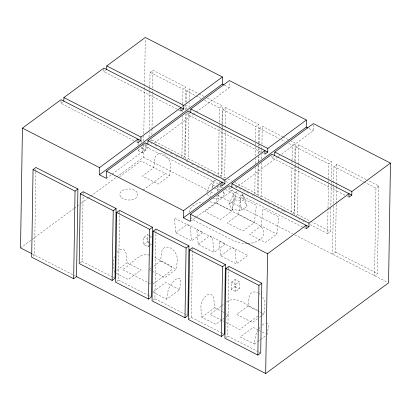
<?xml version="1.0" encoding="UTF-8"?>
<svg xmlns="http://www.w3.org/2000/svg" width="411" height="411" viewBox="0 0 411 411"><rect width="100%" height="100%" fill="white"/><g stroke="black" fill="none" stroke-linecap="round" stroke-linejoin="round"><path stroke-width="0.31" stroke-dasharray="2.06 1.54" d="M180.321 110.826L103.834 71.627L103.86 69.238M35.855 171.957L34.55 255.082L32.633 256.495M35.865 171.315L35.901 168.757M134.027 140.696L60.967 103.253L61.018 100.279M80.155 262.824L82.066 261.411L83.114 194.886M83.125 194.249L83.166 191.69M116.585 281.494L118.496 280.081L119.544 213.556M119.555 212.919L119.596 210.36M146.044 142.966L145.936 150.113L142.304 152.789L137.983 150.575L138.009 148.787M138.065 145.211L138.091 143.424L139.175 143.978M137.983 150.575L141.61 147.898L141.625 146.706M141.692 142.535L141.723 140.747L142.802 141.302M142.304 152.789L142.417 145.638L145.592 143.3M90.769 196.104L143.434 157.249L143.624 145.078M143.686 141.235L143.768 136.113M143.804 133.549L144.492 89.994M144.502 89.351L144.549 86.151M144.559 85.509L145.294 38.747M221.437 185.489L145.021 146.331L145.062 143.948M149.424 245.701L148.063 246.703L143.737 244.488L143.85 237.337L147.477 234.66L149.101 235.493M143.737 244.488L147.364 241.812L147.477 234.66M149.044 136.945L149.126 131.828M149.162 129.27L149.768 90.888M149.779 90.25L149.82 87.692M149.83 87.05L150.061 72.336L152.928 70.219L185.859 87.096L185.618 102.447M148.063 246.703L148.176 239.551L143.85 237.337M150.4 141.004L151.834 139.946L151.854 138.666M151.916 134.829L151.993 129.712M152.003 129.069L152.558 93.888M152.568 93.251L152.604 90.692M152.645 88.134L152.928 70.219M153.015 300.164L154.926 298.751L155.975 232.225M155.985 231.588L156.021 229.025M181.924 157.017L182.566 116.082M182.628 112.244L182.648 110.965M182.71 107.122L182.746 104.564M182.756 103.926L182.987 89.213L185.859 87.096M183.327 157.881L184.765 156.822L185.428 114.602M185.495 110.127L185.577 105.005M185.423 158.81L186.137 113.395M186.198 109.557L186.265 105.082M186.306 102.519L186.486 91.006L189.358 88.889L198.441 93.544M260.887 152.111L187.894 114.705L187.93 112.321M186.825 159.674L188.264 158.615L188.988 112.557M188.998 111.92L189.024 109.999M189.065 107.441L189.137 102.961M189.178 100.402L189.358 88.889M188.49 319.537L191.356 317.42L192.405 250.895M192.41 250.253L192.451 247.694M218.323 177.609L219.125 126.434M219.135 125.792L219.155 124.512M219.197 121.954L219.417 107.882L222.289 105.766L206.959 97.91M219.757 176.55L221.195 175.492L222.289 105.766M221.853 177.48L222.618 128.864M222.628 128.227L222.675 125.026M222.685 124.389L222.916 109.675L225.788 107.559L258.719 124.435L258.375 146.182M223.255 178.343L224.694 177.285L225.413 131.227M225.475 127.389L225.788 107.559M196.232 112.085L229.276 87.707L229.374 81.758M302.655 227.113L229.004 189.368L229.045 186.984M225.875 337.498L227.786 336.09L228.829 269.565M228.84 268.922L228.881 266.364M231.311 289.365L231.424 282.213L235.051 279.537L239.377 281.756L239.264 288.907L235.637 291.584L231.311 289.365L234.938 286.688L235.051 279.537M235.637 291.584L235.75 284.433L239.377 281.756M254.784 194.357L255.205 167.488M255.267 163.65L255.344 158.533M255.385 155.975L255.544 145.741M255.555 145.104L255.606 141.903M255.616 141.266L255.848 126.552L258.719 124.435M256.187 195.215L257.62 194.156L258.072 165.371M258.134 161.533L258.216 156.416M258.257 153.858L258.334 148.741M258.283 196.15L258.776 164.806M258.822 161.605L258.904 156.488M258.956 153.293L259.105 143.696M259.115 143.059L259.346 128.345L262.218 126.228L282.655 136.704M260.163 196.658L261.124 195.949L261.643 162.689M261.704 158.852L261.776 154.372M261.812 151.813L261.843 149.897M261.853 149.255L261.894 146.696M261.935 144.138L262.218 126.228M344.937 195.184L271.877 157.742L271.912 155.358M291.224 212.384L291.954 165.69M291.995 163.131L292.036 160.573M292.046 159.93L292.278 145.222L295.144 143.105L291.173 141.065M292.617 213.884L294.05 212.826L294.774 166.774M294.867 161.014L295.144 143.105M294.713 214.819L295.473 166.203M295.483 165.566L295.535 162.366M295.545 161.729L295.776 147.015L298.648 144.898L331.574 161.775L331.297 179.684M296.115 215.677L297.549 214.619L298.273 168.567M298.283 167.924L298.648 144.898M281.766 153.981L313.259 130.749L313.346 124.79M310.012 224.591L327.613 233.612L328.004 208.665M328.014 208.028L328.404 183.08M328.415 182.438L328.466 179.242M328.476 178.6L328.708 163.891L331.574 161.775M327.613 233.612L330.48 231.496L330.85 207.827M330.891 205.269L331.225 184.159M331.235 183.522L331.287 180.321M333.331 206.224L332.581 254.183L335.448 252.061L336.203 204.108M333.372 203.666L333.634 187.041M333.645 186.404L333.696 183.203M333.706 182.566L333.953 166.578L336.825 164.462L366.9 179.874M336.213 203.466L336.455 188.12M336.465 187.483L336.501 184.924M336.511 184.282L336.825 164.462M378.819 185.983L375.947 188.099L374.57 275.699L377.442 273.582L378.819 185.983L367.47 180.167M169.589 175.646L170.555 167.046A10.183 7.033 60.1 0 0 163.65 154.413A10.183 7.033 60.1 0 0 154.808 158.975L153.842 167.575L142.365 176.042L158.112 184.113L169.589 175.646L141.024 160.958L119.601 176.766M153.601 266.246L160.583 261.093L161.554 252.493A10.183 7.033 60.1 0 1 170.395 247.931A10.183 7.033 60.1 0 1 177.3 260.564L176.334 269.159L164.852 277.63L153.046 271.579M225.5 189.538L233.936 193.864L232.004 211.059L220.522 219.525L204.776 211.454L216.258 202.988L217.085 195.615M217.568 191.321L218.19 185.793L222.69 188.099M238.678 214.48L240.615 197.285L256.361 205.351L254.424 222.546L242.947 231.018L227.201 222.947L238.678 214.48L254.424 222.546M257.42 318.828L252.431 322.507L236.679 314.436L248.162 305.969L249.128 297.374A10.183 7.033 60.1 0 1 257.969 292.807M261.103 225.968L263.04 208.773L278.786 216.844L276.85 234.039L265.372 242.505L249.626 234.44L261.103 225.968L276.85 234.039M261.91 315.514L263.908 314.04L264.874 305.44A10.183 7.033 60.1 0 0 262.67 297.21M166.727 299.218L167.878 291.769A10.183 4.182 -57 0 1 175.487 279.552A10.183 4.182 -57 0 1 180.794 282.239L179.638 289.688L166.727 299.218L153.288 292.329M258.257 329.976L253.217 327.397L240.301 336.922L254.301 344.094L255.452 336.645A10.183 4.182 -57 0 1 257.867 330.459M267.212 334.569L268.368 327.12A10.183 4.182 -57 0 0 267.289 323.246M212.615 187.39L214.116 180.218L216.489 180.48M242.141 193.627L242.988 195.014L247.15 206.219L241.314 210.524L232.236 209.523L228.989 204.21L234.825 199.905L236.541 191.711L238.914 191.973M209.81 198.03L211.285 191.639M212.025 188.444L212.759 185.248L211.064 182.474L214.116 180.218M232.236 209.523L235.184 196.741L233.489 193.961L236.541 191.711M206.754 192.291L211.064 182.474M228.989 204.21L233.489 193.961M257.728 316.038L239.659 329.576L225.958 322.553M60.967 103.253L62.6 102.051M105.699 70.255L103.834 71.627M145.021 146.331L146.938 144.919M187.894 114.705L190.283 112.938M106.392 178.364L149.763 146.367M154.413 142.941L192.62 114.751M193.134 114.371L195.718 112.465M20.55 247.91L31.39 239.911M31.909 239.526L73.728 208.675M74.247 208.295L76.826 206.389M77.345 206.009L78.891 204.863M80.957 203.342L87.671 198.39M88.185 198.01L90.25 196.484M143.074 190.067L165.52 173.509M150.441 237.882L151.351 237.214M149.876 245.367L151.69 244.026L148.988 242.644M116.822 270.412L127.148 262.788L126.249 254.286A10.183 5.816 -69.3 0 0 116.488 253.017M229.004 189.368L230.92 187.961M271.877 157.742L273.788 156.329M213.217 198.405L218.888 199.037L224.725 194.732L223.337 190.997M190.899 221.015L196.062 217.208M196.576 216.828L233.751 189.404M235.816 187.878L237.882 186.358M238.395 185.978L277.636 157.028M278.149 156.648L279.701 155.507M175.795 232.837L187.272 224.37L203.019 232.436L191.541 240.908L175.795 232.837L174.362 218.128L190.108 226.199L191.541 240.908M235.184 196.741L239.937 197.27L242.988 195.014M150.107 268.825L151.104 268.085M198.22 244.329L209.697 235.857L225.444 243.929L213.967 252.395L198.22 244.329L196.787 229.621L212.533 237.686L213.967 252.395M153.103 283.944L169.368 271.948L171.731 269.58L171.469 266.806L168.597 264.622L153.57 256.921M153.246 291.661L165.643 282.516L179.638 289.688M220.645 255.817L232.123 247.35L247.869 255.421L236.392 263.888L220.645 255.817L219.212 241.108L234.958 249.179L236.392 263.888M201.811 317.194L214.722 307.669L213.823 299.167A10.183 5.816 -69.3 0 0 206.461 295.427A10.183 5.816 -69.3 0 0 200.907 308.692L201.811 317.194L215.811 324.366L222.007 319.794M221.082 306.159L209.97 314.358L221.961 320.503M221.586 305.789L224.113 303.924M222.521 319.414L224.072 318.273M226.137 316.747L228.722 314.841L225.922 313.408M259.413 317.354L261.411 315.879M254.301 344.094L257.399 341.808M257.918 341.428L259.983 339.902M260.497 339.522L265.665 335.71M226.636 302.064C236.371 294.297 247.124 306.498 256.171 309.498L258.087 310.957M212.759 185.248L216.325 185.644M214.67 188.664L220.347 189.291M234.825 199.905L243.903 200.912L247.15 206.219M149.578 255.2C138.466 252.015 131.309 265.424 122.396 269.482L150.945 284.109M224.432 85.221L229.276 87.707M308.949 128.54L313.259 130.749M199.011 93.836L204.118 96.457M283.225 136.991L288.332 139.612M150.061 72.336L182.987 89.213M186.486 91.006L195.574 95.66M196.139 95.953L201.251 98.573M204.657 100.32L219.417 107.882M222.916 109.675L255.848 126.552M259.346 128.345L279.218 138.528M281.489 139.694L284.895 141.441M288.871 143.475L292.278 145.222M295.776 147.015L328.708 163.891M333.953 166.578L363.463 181.703M364.033 181.991L375.947 188.099M261.458 152.404L264.309 153.863M347.218 196.355L348.358 196.941M151.834 139.946L184.765 156.822M188.264 158.615L221.195 175.492M224.694 177.285L225.829 177.865M228.1 179.026L231.506 180.773M234.912 182.52L257.62 194.156M261.124 195.949L294.05 212.826M297.549 214.619L310.043 221.02M310.608 221.313L330.48 231.496M150.667 142.936L151.803 143.516M155.209 145.263L156.915 146.136M160.321 147.883L162.021 148.756M165.428 150.498L168.269 151.957M170.539 153.118L172.81 154.284M175.646 155.738L179.057 157.485M186.527 161.312L188.233 162.186M191.639 163.932L193.91 165.094M196.746 166.547L199.022 167.714M202.428 169.46L205.264 170.914M207.534 172.081L209.24 172.949M212.646 174.696L217.188 177.023M222.392 179.689L225.228 181.143M225.798 181.436L228.634 182.89M235.446 186.383L237.152 187.257M239.423 188.418L241.129 189.291M243.399 190.457L246.235 191.911M246.805 192.204L249.076 193.365M251.912 194.819L253.048 195.4M260.523 199.232L262.228 200.106M264.499 201.267L266.2 202.14M268.47 203.306L270.176 204.18M273.012 205.634L274.147 206.214M277.553 207.961L278.689 208.541M281.53 209.995L283.236 210.869M283.801 211.162L286.071 212.328M298.653 218.775L299.789 219.356M302.63 220.81L304.335 221.683M136.313 141.867L138.024 142.745M303.226 227.406L304.941 228.285M141.61 147.898L145.936 150.113M335.448 252.061L377.442 273.582M143.434 157.249L208.577 190.632M210.864 191.803L214.29 193.56M217.722 195.317L292.581 233.679M294.867 234.851L387.45 282.3M216.258 202.988L232.004 211.059M149.64 235.77L151.803 236.875M231.424 282.213L235.75 284.433M147.364 241.812L148.448 242.367M234.938 286.688L239.264 288.907M160.583 261.093L176.334 269.159M248.162 305.969L258.843 311.446M259.408 311.733L261.658 312.889M262.218 313.177L263.908 314.04M149.106 269.559L150.796 270.423M127.148 262.788L141.148 269.965L128.232 279.49L115.357 272.889M214.722 307.669L222.002 311.399M222.562 311.687L225.362 313.12M258.817 330.264L261.617 331.698M262.172 331.985L265.532 333.706M222.531 320.796L223.671 321.381M82.066 261.411L112.727 277.127M113.297 277.415L114.998 278.288M118.496 280.081L148.022 295.211M148.592 295.504L150.292 296.377M154.926 298.751L184.452 313.881M185.017 314.174L186.722 315.042M191.356 317.42L220.882 332.55M221.447 332.838L223.718 334.004M227.786 336.09L257.877 351.508M258.447 351.801L260.718 352.962M32.31 253.936L75.403 276.017M223.101 192.076L224.725 194.732M207.375 194.049L208.999 196.699M220.563 183.522L221.431 185.859M221.606 186.327L222.644 189.127M241.945 194.408L243.903 200.912M219.191 181.832L219.52 182.916M220.173 185.084L221.154 188.336M114.237 272.318L113.333 263.816A10.183 5.816 -69.3 0 1 114.587 256.407M239.937 197.27L241.314 210.524M217.511 185.777L218.03 190.75M218.431 194.614L218.888 199.037M258.781 329.036A10.183 4.182 -57 0 1 260.507 326.822M262.218 325.111A10.183 4.182 -57 0 1 265.444 323.174M258.473 293.089A10.183 7.033 60.1 0 1 260.908 295.006M247.848 243.6A18.105 11.097 0.9 0 0 263.025 236.042A18.105 11.097 0.9 0 0 257.712 224.349L218.231 204.118A18.105 11.097 0.9 0 0 208.942 201.801M247.232 243.636A18.105 11.097 0.9 0 1 234.773 241.278L195.287 221.041A18.105 11.097 0.9 0 1 191.074 217.65M189.163 212.348A18.105 11.097 0.9 0 1 202.685 202.053M121.492 197.645A9.052 5.549 0.9 0 0 137.094 196.848A9.052 5.549 0.9 0 0 127.96 188.952A9.052 5.549 0.9 0 0 121.492 197.645"/><path stroke-width="0.62" d="M106.706 69.51L106.762 65.935L145.314 37.468L222.392 76.965L222.279 84.116L99.395 174.778L106.392 178.364L106.506 171.212L145.078 142.756L224.879 183.666L224.935 180.09L264.936 150.58L264.879 154.156L267.746 152.039L267.802 148.463L306.375 120.007L229.389 80.556L190.817 109.013L190.761 112.588M76.538 276.603L77.915 188.998L35.921 167.483L33.055 169.599L31.678 257.199L73.672 278.72L76.538 276.603L265.686 373.532L267.566 253.751L306.138 225.295L306.082 228.87L308.949 226.749L308.985 223.163L348.985 193.653L348.934 197.229L351.801 195.112L351.857 191.536L390.45 163.09L313.367 123.598L274.8 152.049L274.743 155.625M222.392 76.965L183.82 105.427L183.763 109.002L180.891 111.119L180.948 107.543L140.947 137.053L140.896 140.629L61.023 99.683L22.43 128.129L20.55 247.91L31.75 253.649M63.839 101.137L63.895 97.566L103.875 68.041L183.763 109.002M73.672 278.72L75.043 191.115L77.915 188.998M80.294 193.807L79.2 263.528L112.131 280.405L114.998 278.288L116.092 208.567L83.166 191.69L80.294 193.807L113.225 210.684L116.092 208.567M99.395 174.778L99.508 167.626L137.952 139.103L138.024 142.745L140.896 140.629M112.131 280.405L113.225 210.684M116.724 212.477L115.63 282.198L148.561 299.074L151.428 296.958L152.522 227.232L119.596 210.36L116.724 212.477L149.655 229.348L152.522 227.232M147.893 144.215L147.95 140.639L187.95 111.129L267.746 152.039M148.561 299.074L149.655 229.348M153.154 231.146L152.06 300.867L184.986 317.744L187.858 315.627L188.952 245.901L156.021 229.025L153.154 231.146L186.085 248.018L188.952 245.901M308.949 226.749L229.061 185.793L190.499 214.244L190.38 221.401L183.383 217.809L183.501 210.658L222.063 182.207L222.007 185.782L224.879 183.666M184.986 317.744L186.085 248.018M189.584 249.811L188.49 319.537L221.416 336.414L224.288 334.297L225.382 264.571L192.451 247.694L189.584 249.811L222.515 266.688L225.382 264.571M221.416 336.414L222.515 266.688M226.014 268.481L224.915 338.207L257.846 355.078L260.718 352.962L261.812 283.241L228.881 266.364L226.014 268.481L258.94 285.357L261.812 283.241M231.876 187.252L231.932 183.676L271.933 154.166L351.801 195.112M257.846 355.078L258.94 285.357M183.383 217.809L306.257 127.163L306.375 120.007M390.45 163.09L388.57 282.871L265.686 373.532M222.279 84.116L223.892 84.949M306.257 127.163L307.875 127.991M106.762 65.935L183.82 105.427M190.817 109.013L267.802 148.463M274.8 152.049L351.857 191.536M63.895 97.566L140.947 137.053M147.95 140.639L224.935 180.09M231.932 183.676L308.985 223.163M22.43 128.129L99.508 167.626M106.506 171.212L183.501 210.658M190.499 214.244L267.566 253.751M33.055 169.599L75.043 191.115"/></g></svg>
